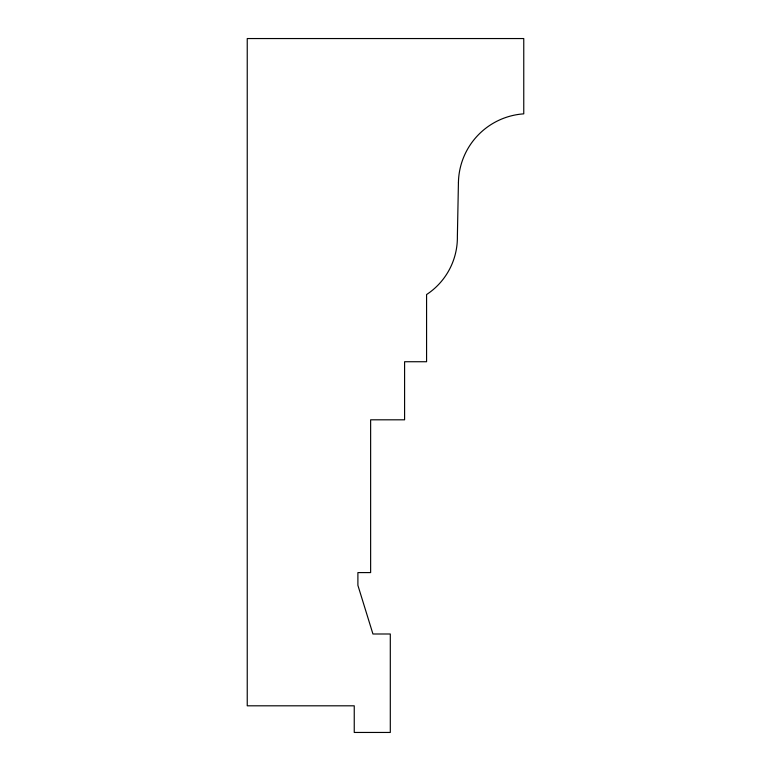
<?xml version="1.0" encoding="UTF-8"?>
<svg xmlns="http://www.w3.org/2000/svg" width="771" height="771" viewBox="0 0 771 771"><rect width="100%" height="100%" fill="white"/><g stroke="black" fill="none" stroke-linecap="round" stroke-linejoin="round"><path stroke-width="1.16" d="M458.427 182.563L457.376 236.543A68.243 68.243 0 0 1 426.575 294.551L426.575 361.734L404.592 361.734L404.592 419.81L370.629 419.81L370.629 572.593L357.898 572.593L357.898 585.334L372.942 633.993L390.299 633.993L390.299 732.45L354.246 732.45L354.246 705.812L247.24 705.812L247.24 38.55L523.76 38.55L523.76 113.848A70.142 70.142 0 0 0 458.427 182.563"/></g></svg>
